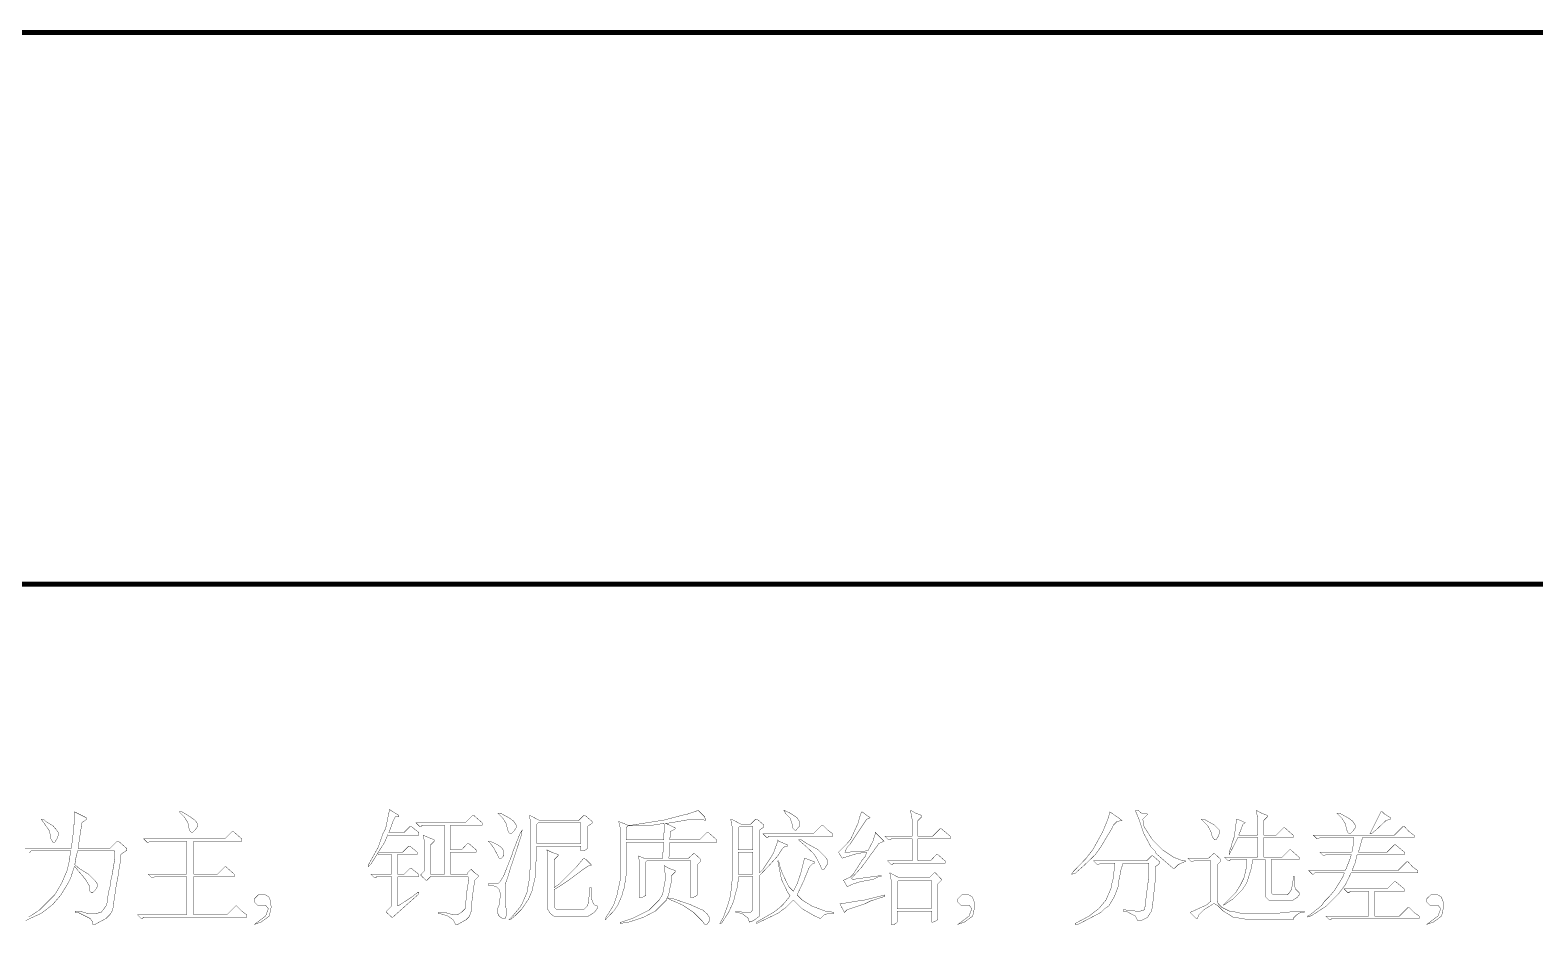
# Model space of a CAD drawing. Extents: x 94 to 452, y -72 to 1042.
# Drawn here: x 294.07 to 338.99, y 487.37 to 514.09 of the extents above; entities that cross this region are included whole.
import ezdxf

# ---------------------------------------------------------------- set-up
doc = ezdxf.new("R2010")
doc.units = 0
doc.header["$MEASUREMENT"] = 0
doc.layers.add('TREE_LAYER', color=7, linetype='Continuous')

msp = doc.modelspace()

# ---------------------------------------------------------------- linework, layer by layer
at = {"layer": 'TREE_LAYER'}
for points, const_width, elevation in [([(221.22612, 514.01873), (449.22612, 514.01873)], 0.15, 228), ([(221.22612, 497.549266), (399.22612, 497.549266)], 0.15, 178), ([(295.390498, 490.751626), (295.390498, 490.751626), (295.390498, 490.367313), (295.376772, 490.367313), (295.363047, 490.188881), (295.349321, 490.051626), (295.349321, 490.01045), (295.294419, 489.653587), (293.92187, 489.653587)], 0.01, 38), ([(293.935596, 487.498685), (294.100302, 487.581038), (294.402263, 487.718293), (294.759125, 487.992803), (294.786576, 488.033979), (294.978733, 488.253587), (295.198341, 488.61045), (295.280694, 488.775156), (295.390498, 489.118293), (295.417949, 489.104568), (295.486576, 489.008489), (295.610106, 488.871234), (295.71991, 488.733979), (295.829714, 488.555548), (295.857165, 488.377117), (295.898341, 488.33594), (295.939517, 488.33594), (296.02187, 488.418293), (296.076772, 488.514371), (296.076772, 488.596724), (296.008145, 488.692803), (295.815988, 488.88496), (295.527753, 489.063391), (295.404223, 489.173195), (295.459125, 489.502607), (295.472851, 489.516332), (295.472851, 489.557509), (295.486576, 489.58496), (296.584616, 489.58496), (296.598341, 489.571234), (296.598341, 489.351626), (296.515988, 488.857509), (296.502263, 488.830058), (296.474812, 488.665352), (296.474812, 488.637901), (296.447361, 488.473195), (296.406184, 488.349666), (296.392459, 488.226136), (296.378733, 488.102607), (296.378733, 488.075156), (296.337557, 487.937901), (296.186576, 487.745744), (296.049321, 487.718293), (296.02187, 487.718293), (295.774812, 487.718293), (295.541478, 487.78692), (295.417949, 487.78692), (295.417949, 487.745744), (295.500302, 487.745744), (295.857165, 487.567313), (295.939517, 487.457509), (295.939517, 487.388881), (296.008145, 487.388881), (296.337557, 487.567313), (296.461086, 487.690842), (296.515988, 487.78692), (296.529714, 487.828097), (296.557165, 487.924175), (296.57089, 488.075156), (296.598341, 488.226136), (296.598341, 488.267313), (296.625792, 488.390842), (296.625792, 488.459469), (296.708145, 488.898685), (296.708145, 488.939862), (296.776772, 489.337901), (296.776772, 489.475156), (296.927753, 489.58496), (296.955204, 489.58496), (296.955204, 489.653587), (296.708145, 489.873195), (296.666968, 489.873195), (296.447361, 489.653587), (295.500302, 489.653587), (295.500302, 489.667313), (295.568929, 490.106528), (295.568929, 490.147705), (295.610106, 490.326136), (295.610106, 490.422215), (295.747361, 490.518293), (295.747361, 490.532019), (295.747361, 490.573195), (295.390498, 490.751626), (295.390498, 490.751626)], 0.01, 38), ([(298.602263, 490.751626), (298.51991, 490.751626), (298.67089, 490.600646), (298.780694, 490.422215), (298.808145, 490.271234), (298.849321, 490.16143), (298.890498, 490.133979), (298.917949, 490.133979), (299.000302, 490.216332), (299.068929, 490.312411), (299.068929, 490.381038), (299.068929, 490.394764), (299.000302, 490.490842), (298.986576, 490.504568), (298.849321, 490.600646), (298.602263, 490.751626), (298.602263, 490.751626)], 0.01, 38), ([(304.792459, 490.820254), (304.792459, 490.820254), (304.792459, 490.779077), (304.682655, 490.243783), (304.600302, 490.092803), (304.463047, 489.694764), (304.188537, 489.200646), (304.161086, 489.145744), (304.161086, 489.104568), (304.243439, 489.18692), (304.449321, 489.516332), (304.463047, 489.475156), (304.861086, 489.475156), (304.861086, 489.46143), (304.861086, 488.88496), (304.861086, 488.88496), (304.243439, 488.88496), (304.353243, 488.775156), (304.380694, 488.775156), (304.42187, 488.816332), (304.861086, 488.816332), (304.861086, 488.802607), (304.861086, 487.937901), (304.710106, 487.78692), (304.710106, 487.745744), (304.861086, 487.608489), (304.902263, 487.608489), (305.67089, 488.294764), (305.67089, 488.33594), (305.629714, 488.33594), (305.492459, 488.226136), (305.053243, 487.937901), (305.039517, 487.937901), (305.039517, 488.802607), (305.053243, 488.816332), (305.67089, 488.816332), (305.67089, 488.88496), (305.451282, 489.063391), (305.410106, 489.063391), (305.231674, 488.88496), (305.053243, 488.88496), (305.039517, 488.88496), (305.039517, 489.46143), (305.053243, 489.475156), (305.629714, 489.475156), (305.629714, 489.543783), (305.410106, 489.722215), (305.368929, 489.722215), (305.190498, 489.543783), (304.476772, 489.543783), (304.463047, 489.543783), (304.641478, 489.818293), (304.751282, 490.065352), (304.751282, 490.051626), (305.67089, 490.051626), (305.67089, 490.133979), (305.451282, 490.312411), (305.410106, 490.312411), (305.231674, 490.133979), (304.778733, 490.133979), (304.778733, 490.133979), (304.81991, 490.230058), (304.902263, 490.463391), (304.97089, 490.600646), (304.97089, 490.600646), (305.080694, 490.600646), (305.080694, 490.641822), (304.792459, 490.820254), (304.792459, 490.820254)], 0.01, 38), ([(307.317949, 490.641822), (307.276772, 490.641822), (307.057165, 490.422215), (305.588537, 490.422215), (305.698341, 490.312411), (305.739517, 490.312411), (305.780694, 490.353587), (306.425792, 490.353587), (306.439517, 490.339862), (306.439517, 488.88496), (306.425792, 488.88496), (306.041478, 488.88496), (306.027753, 488.88496), (306.027753, 489.763391), (306.137557, 489.873195), (306.137557, 489.914371), (305.959125, 489.982999), (305.808145, 490.051626), (305.849321, 489.818293), (305.849321, 488.994764), (305.739517, 488.88496), (305.739517, 488.843783), (305.890498, 488.706528), (305.917949, 488.706528), (306.027753, 488.816332), (307.139517, 488.816332), (307.153243, 488.802607), (307.166968, 488.665352), (307.125792, 488.528097), (307.057165, 487.855548), (306.974812, 487.773195), (306.837557, 487.677117), (306.686576, 487.677117), (306.453243, 487.745744), (306.247361, 487.745744), (306.247361, 487.718293), (306.288537, 487.718293), (306.549321, 487.63594), (306.700302, 487.526136), (306.768929, 487.388881), (306.837557, 487.388881), (307.084616, 487.526136), (307.166968, 487.608489), (307.180694, 487.622215), (307.235596, 487.773195), (307.235596, 487.882999), (307.304223, 488.445744), (307.317949, 488.528097), (307.3454, 488.706528), (307.455204, 488.816332), (307.455204, 488.843783), (307.3454, 488.926136), (307.235596, 489.03594), (307.125792, 488.926136), (307.139517, 488.898685), (307.125792, 488.88496), (306.617949, 488.88496), (306.617949, 488.88496), (306.617949, 489.543783), (306.617949, 489.543783), (307.386576, 489.543783), (307.386576, 489.612411), (307.166968, 489.804568), (307.125792, 489.804568), (306.947361, 489.612411), (306.617949, 489.612411), (306.617949, 489.626136), (306.617949, 490.339862), (306.617949, 490.353587), (307.565008, 490.353587), (307.565008, 490.422215), (307.317949, 490.641822), (307.317949, 490.641822)], 0.01, 38), ([(308.114027, 490.71045), (308.031674, 490.71045), (308.182655, 490.559469), (308.292459, 490.381038), (308.31991, 490.230058), (308.361086, 490.133979), (308.402263, 490.092803), (308.429714, 490.092803), (308.512066, 490.175156), (308.580694, 490.271234), (308.580694, 490.353587), (308.498341, 490.477117), (308.361086, 490.573195), (308.114027, 490.71045), (308.114027, 490.71045)], 0.01, 38), ([(308.992459, 490.641822), (308.978733, 490.641822), (308.978733, 490.614371), (309.01991, 490.394764), (309.01991, 489.324175), (308.978733, 488.843783), (308.978733, 488.76143), (308.910106, 488.390842), (308.910106, 488.363391), (308.759125, 488.006528), (308.690498, 487.896724), (308.47089, 487.63594), (308.361086, 487.526136), (308.402263, 487.526136), (308.566968, 487.663391), (308.731674, 487.828097), (308.951282, 488.143783), (309.061086, 488.404568), (309.061086, 488.459469), (309.088537, 488.541822), (309.129714, 488.720254), (309.17089, 488.898685), (309.17089, 489.255548), (309.198341, 489.351626), (309.198341, 489.722215), (309.212066, 489.722215), (310.515988, 489.722215), (310.515988, 489.722215), (310.515988, 489.58496), (310.557165, 489.58496), (310.653243, 489.612411), (310.708145, 489.653587), (310.708145, 490.312411), (310.8454, 490.408489), (310.8454, 490.422215), (310.8454, 490.463391), (310.639517, 490.641822), (310.598341, 490.641822), (310.447361, 490.490842), (309.280694, 490.490842), (308.992459, 490.641822), (308.992459, 490.641822)], 0.01, 38), ([(314.015988, 490.792803), (313.700302, 490.682999), (313.672851, 490.682999), (312.9454, 490.490842), (312.904223, 490.490842), (312.039517, 490.353587), (311.97089, 490.353587), (311.97089, 490.339862), (311.902263, 490.339862), (311.902263, 490.353587), (311.874812, 490.367313), (311.641478, 490.463391), (311.682655, 490.28496), (311.682655, 488.692803), (311.600302, 488.322215), (311.600302, 488.294764), (311.490498, 487.965352), (311.380694, 487.78692), (311.243439, 487.567313), (311.243439, 487.526136), (311.504223, 487.800646), (311.641478, 488.006528), (311.655204, 488.06143), (311.751282, 488.281038), (311.751282, 488.322215), (311.81991, 488.514371), (311.833635, 488.679077), (311.847361, 488.679077), (311.847361, 488.720254), (311.861086, 488.843783), (311.861086, 489.832019), (311.861086, 489.832019), (312.972851, 489.832019), (312.986576, 489.832019), (312.972851, 489.722215), (312.972851, 489.722215), (312.972851, 489.626136), (312.972851, 489.626136), (312.972851, 489.543783), (312.959125, 489.543783), (312.959125, 489.447705), (312.959125, 489.447705), (312.959125, 489.365352), (312.959125, 489.365352), (312.39638, 489.365352), (312.231674, 489.433979), (312.259125, 489.255548), (312.259125, 488.18496), (312.355204, 488.198685), (312.410106, 488.226136), (312.451282, 488.267313), (312.451282, 489.255548), (312.478733, 489.282999), (313.79638, 489.282999), (313.79638, 489.282999), (313.79638, 488.18496), (313.837557, 488.18496), (313.933635, 488.226136), (313.988537, 488.267313), (313.988537, 489.173195), (314.098341, 489.282999), (314.098341, 489.324175), (313.906184, 489.502607), (313.878733, 489.502607), (313.727753, 489.365352), (313.151282, 489.365352), (313.137557, 489.365352), (313.137557, 489.406528), (313.151282, 489.420254), (313.151282, 489.516332), (313.151282, 489.516332), (313.151282, 489.612411), (313.151282, 489.612411), (313.151282, 489.708489), (313.165008, 489.722215), (313.165008, 489.832019), (313.165008, 489.832019), (314.565008, 489.832019), (314.565008, 489.914371), (314.317949, 490.133979), (314.276772, 490.133979), (314.057165, 489.914371), (313.178733, 489.914371), (313.165008, 489.914371), (313.165008, 489.982999), (313.178733, 489.982999), (313.178733, 490.16143), (313.315988, 490.230058), (313.329714, 490.243783), (313.329714, 490.271234), (313.041478, 490.408489), (313.068929, 490.408489), (313.192459, 490.422215), (313.823831, 490.532019), (314.098341, 490.532019), (314.235596, 490.490842), (314.208145, 490.600646), (314.015988, 490.792803), (314.015988, 490.792803)], 0.01, 38), ([(316.582655, 490.792803), (316.568929, 490.792803), (316.637557, 490.682999), (316.761086, 490.559469), (316.829714, 490.353587), (316.829714, 490.271234), (316.898341, 490.202607), (316.939517, 490.202607), (317.049321, 490.339862), (317.035596, 490.463391), (316.966968, 490.573195), (316.761086, 490.71045), (316.582655, 490.792803), (316.582655, 490.792803)], 0.01, 38), ([(318.902263, 490.751626), (318.888537, 490.737901), (318.833635, 490.58692), (318.792459, 490.422215), (318.572851, 489.941822), (318.463047, 489.804568), (318.202263, 489.543783), (318.312066, 489.365352), (318.751282, 489.502607), (319.025792, 489.543783), (319.039517, 489.543783), (319.012066, 489.433979), (318.902263, 489.296724), (318.641478, 488.88496), (318.559125, 488.802607), (318.353243, 488.706528), (318.463047, 488.514371), (318.641478, 488.596724), (318.861086, 488.665352), (319.2454, 488.733979), (319.410106, 488.816332), (319.478733, 488.816332), (319.478733, 488.843783), (319.451282, 488.843783), (318.641478, 488.733979), (318.600302, 488.747705), (318.600302, 488.775156), (318.902263, 489.104568), (319.410106, 489.804568), (319.561086, 489.873195), (319.300302, 490.133979), (319.300302, 490.092803), (319.231674, 489.873195), (319.080694, 489.58496), (318.463047, 489.543783), (318.394419, 489.543783), (318.463047, 489.694764), (318.5454, 489.777117), (319.039517, 490.518293), (319.053243, 490.532019), (319.149321, 490.573195), (318.902263, 490.751626), (318.902263, 490.751626)], 0.01, 38), ([(320.37089, 490.792803), (320.357165, 490.792803), (320.357165, 490.765352), (320.398341, 490.545744), (320.398341, 490.024175), (320.398341, 490.024175), (319.588537, 490.024175), (319.698341, 489.914371), (319.739517, 489.914371), (319.780694, 489.941822), (320.398341, 489.941822), (320.398341, 489.941822), (320.398341, 489.296724), (320.398341, 489.282999), (319.67089, 489.282999), (319.780694, 489.173195), (319.808145, 489.173195), (319.849321, 489.214371), (321.386576, 489.214371), (321.386576, 489.282999), (321.166968, 489.475156), (321.125792, 489.475156), (320.947361, 489.282999), (320.590498, 489.282999), (320.576772, 489.296724), (320.576772, 489.941822), (320.590498, 489.941822), (321.537557, 489.941822), (321.537557, 490.024175), (321.276772, 490.243783), (321.235596, 490.243783), (321.015988, 490.024175), (320.590498, 490.024175), (320.576772, 490.024175), (320.576772, 490.490842), (320.686576, 490.600646), (320.686576, 490.641822), (320.508145, 490.71045), (320.37089, 490.792803), (320.37089, 490.792803)], 0.01, 38), ([(326.300302, 490.751626), (326.300302, 490.751626), (326.300302, 490.71045), (326.231674, 490.490842), (326.080694, 490.133979), (325.792459, 489.612411), (325.682655, 489.475156), (325.600302, 489.365352), (325.202263, 488.953587), (325.161086, 488.88496), (325.27089, 488.912411), (325.298341, 488.939862), (325.5454, 489.159469), (325.874812, 489.475156), (326.039517, 489.708489), (326.217949, 490.01045), (326.368929, 490.257509), (326.410106, 490.353587), (326.51991, 490.463391), (326.67089, 490.490842), (326.51991, 490.600646), (326.300302, 490.751626), (326.300302, 490.751626)], 0.01, 38), ([(327.151282, 490.792803), (327.068929, 490.792803), (327.068929, 490.779077), (327.178733, 490.518293), (327.315988, 490.106528), (327.535596, 489.694764), (327.659125, 489.571234), (327.686576, 489.502607), (328.194419, 489.063391), (328.235596, 489.063391), (328.3454, 489.173195), (328.372851, 489.18692), (328.523831, 489.255548), (328.565008, 489.255548), (328.565008, 489.282999), (328.49638, 489.282999), (328.208145, 489.392803), (327.878733, 489.612411), (327.576772, 489.914371), (327.329714, 490.298685), (327.315988, 490.353587), (327.288537, 490.532019), (327.439517, 490.682999), (327.247361, 490.71045), (327.151282, 490.792803), (327.151282, 490.792803)], 0.01, 38), ([(330.678733, 490.792803), (330.678733, 490.792803), (330.678733, 490.765352), (330.71991, 490.545744), (330.71991, 490.065352), (330.706184, 490.051626), (330.157165, 490.051626), (330.157165, 490.065352), (330.239517, 490.271234), (330.239517, 490.28496), (330.280694, 490.381038), (330.349321, 490.422215), (330.212066, 490.490842), (330.088537, 490.532019), (330.033635, 490.106528), (330.01991, 490.051626), (330.01991, 490.01045), (329.951282, 489.804568), (329.951282, 489.763391), (329.868929, 489.557509), (329.868929, 489.475156), (330.088537, 489.900646), (330.129714, 489.982999), (330.129714, 489.982999), (330.706184, 489.982999), (330.71991, 489.982999), (330.71991, 489.406528), (330.706184, 489.392803), (329.731674, 489.392803), (329.841478, 489.282999), (329.868929, 489.282999), (329.910106, 489.324175), (330.376772, 489.324175), (330.390498, 489.324175), (330.390498, 489.132019), (330.335596, 488.88496), (330.32187, 488.857509), (330.308145, 488.775156), (330.198341, 488.555548), (330.061086, 488.33594), (329.690498, 487.965352), (329.731674, 487.979077), (329.882655, 488.088881), (329.978733, 488.143783), (330.253243, 488.418293), (330.390498, 488.624175), (330.527753, 489.063391), (330.555204, 489.228097), (330.568929, 489.324175), (330.925792, 489.324175), (330.939517, 489.324175), (330.939517, 488.226136), (331.049321, 488.116332), (331.776772, 488.116332), (331.886576, 488.18496), (331.955204, 488.267313), (331.955204, 488.33594), (331.8454, 488.445744), (331.817949, 488.555548), (331.817949, 488.816332), (331.776772, 488.816332), (331.776772, 488.720254), (331.735596, 488.473195), (331.735596, 488.445744), (331.666968, 488.33594), (331.598341, 488.267313), (331.186576, 488.267313), (331.117949, 488.33594), (331.117949, 489.324175), (331.117949, 489.324175), (331.955204, 489.324175), (331.955204, 489.392803), (331.708145, 489.612411), (331.666968, 489.612411), (331.447361, 489.392803), (330.898341, 489.392803), (330.898341, 489.406528), (330.898341, 489.982999), (330.898341, 489.982999), (331.776772, 489.982999), (331.776772, 490.051626), (331.529714, 490.271234), (331.488537, 490.271234), (331.268929, 490.051626), (330.898341, 490.051626), (330.898341, 490.065352), (330.898341, 490.490842), (331.008145, 490.600646), (331.008145, 490.641822), (330.829714, 490.71045), (330.678733, 490.792803), (330.678733, 490.792803)], 0.01, 38), ([(333.163047, 490.71045), (333.080694, 490.71045), (333.231674, 490.559469), (333.341478, 490.381038), (333.368929, 490.230058), (333.410106, 490.133979), (333.451282, 490.092803), (333.478733, 490.092803), (333.561086, 490.175156), (333.629714, 490.271234), (333.629714, 490.353587), (333.547361, 490.477117), (333.410106, 490.573195), (333.163047, 490.71045), (333.163047, 490.71045)], 0.01, 38), ([(334.439517, 490.751626), (334.398341, 490.751626), (334.068929, 490.092803), (334.110106, 490.092803), (334.274812, 490.230058), (334.549321, 490.490842), (334.686576, 490.532019), (334.686576, 490.573195), (334.508145, 490.682999), (334.439517, 490.751626), (334.439517, 490.751626)], 0.01, 38), ([(294.47089, 490.532019), (294.402263, 490.532019), (294.498341, 490.394764), (294.649321, 490.175156), (294.690498, 489.941822), (294.759125, 489.832019), (294.800302, 489.832019), (294.868929, 489.941822), (294.910106, 490.051626), (294.910106, 490.133979), (294.841478, 490.230058), (294.759125, 490.326136), (294.539517, 490.463391), (294.47089, 490.532019), (294.47089, 490.532019)], 0.01, 38), ([(300.139517, 490.16143), (300.098341, 490.16143), (299.878733, 489.941822), (297.463047, 489.941822), (297.572851, 489.832019), (297.600302, 489.832019), (297.641478, 489.873195), (298.739517, 489.873195), (298.739517, 489.873195), (298.739517, 488.88496), (298.739517, 488.88496), (297.600302, 488.88496), (297.710106, 488.775156), (297.751282, 488.775156), (297.792459, 488.816332), (298.739517, 488.816332), (298.739517, 488.802607), (298.739517, 487.677117), (298.739517, 487.677117), (297.27089, 487.677117), (297.380694, 487.567313), (297.42187, 487.567313), (297.463047, 487.608489), (300.537557, 487.608489), (300.537557, 487.677117), (300.386576, 487.78692), (300.235596, 487.937901), (300.208145, 487.937901), (299.947361, 487.677117), (298.959125, 487.677117), (298.959125, 487.677117), (298.959125, 488.802607), (298.959125, 488.816332), (300.166968, 488.816332), (300.166968, 488.88496), (299.91991, 489.104568), (299.878733, 489.104568), (299.659125, 488.88496), (298.959125, 488.88496), (298.959125, 488.88496), (298.959125, 489.873195), (298.959125, 489.873195), (300.386576, 489.873195), (300.386576, 489.941822), (300.139517, 490.16143), (300.139517, 490.16143)], 0.01, 38), ([(308.759125, 490.202607), (308.690498, 490.092803), (308.47089, 489.530058), (308.47089, 489.502607), (308.210106, 488.843783), (308.100302, 488.665352), (308.031674, 488.596724), (307.743439, 488.596724), (307.743439, 488.555548), (307.853243, 488.555548), (307.990498, 488.514371), (308.072851, 488.432019), (308.100302, 488.33594), (308.100302, 488.18496), (308.072851, 487.992803), (308.072851, 487.965352), (308.031674, 487.869273), (308.031674, 487.718293), (308.072851, 487.63594), (308.168929, 487.567313), (308.251282, 487.567313), (308.292459, 487.663391), (308.292459, 487.828097), (308.251282, 487.965352), (308.251282, 488.596724), (308.292459, 488.692803), (308.333635, 488.816332), (308.429714, 489.132019), (308.457165, 489.200646), (308.731674, 490.037901), (308.731674, 490.065352), (308.759125, 490.202607), (308.759125, 490.202607)], 0.01, 38), ([(309.239517, 490.422215), (309.239517, 490.422215), (310.515988, 490.422215), (310.515988, 490.422215), (310.515988, 489.804568), (310.515988, 489.804568), (309.212066, 489.804568), (309.198341, 489.804568), (309.198341, 490.381038), (309.239517, 490.422215), (309.239517, 490.422215)], 0.01, 38), ([(312.972851, 490.394764), (312.972851, 490.408489), (313.000302, 490.394764), (313.000302, 490.120254), (312.986576, 490.120254), (312.986576, 490.024175), (312.986576, 490.01045), (312.986576, 489.914371), (312.972851, 489.914371), (311.861086, 489.914371), (311.861086, 489.914371), (311.861086, 490.271234), (311.902263, 490.326136), (312.67089, 490.353587), (312.808145, 490.381038), (312.972851, 490.394764), (312.972851, 490.394764)], 0.01, 38), ([(315.004223, 490.532019), (314.990498, 490.532019), (314.990498, 490.504568), (315.031674, 490.28496), (315.031674, 488.747705), (314.990498, 488.349666), (314.990498, 488.294764), (314.935596, 488.088881), (314.92187, 488.033979), (314.77089, 487.608489), (314.661086, 487.416332), (314.702263, 487.416332), (314.715988, 487.430058), (314.92187, 487.745744), (315.072851, 488.075156), (315.100302, 488.212411), (315.182655, 488.500646), (315.223831, 488.816332), (315.649321, 488.816332), (315.649321, 488.802607), (315.649321, 487.828097), (315.580694, 487.745744), (315.374812, 487.745744), (315.168929, 487.78692), (315.141478, 487.78692), (315.141478, 487.745744), (315.31991, 487.718293), (315.429714, 487.63594), (315.512066, 487.567313), (315.539517, 487.457509), (315.663047, 487.498685), (315.759125, 487.567313), (315.841478, 487.63594), (315.841478, 488.843783), (316.129714, 489.145744), (316.390498, 489.433979), (316.527753, 489.653587), (316.610106, 489.722215), (316.678733, 489.722215), (316.678733, 489.763391), (316.417949, 489.873195), (316.390498, 489.914371), (316.390498, 489.873195), (316.266968, 489.530058), (316.17089, 489.365352), (315.951282, 489.03594), (315.841478, 488.926136), (315.841478, 488.926136), (315.841478, 490.202607), (315.978733, 490.298685), (315.978733, 490.312411), (315.978733, 490.353587), (315.772851, 490.532019), (315.731674, 490.532019), (315.580694, 490.381038), (315.292459, 490.381038), (315.004223, 490.532019), (315.004223, 490.532019)], 0.01, 38), ([(315.251282, 490.312411), (315.251282, 490.312411), (315.649321, 490.312411), (315.649321, 490.312411), (315.649321, 489.626136), (315.649321, 489.612411), (315.223831, 489.612411), (315.210106, 489.626136), (315.210106, 490.271234), (315.251282, 490.312411), (315.251282, 490.312411)], 0.01, 38), ([(317.735596, 490.353587), (317.708145, 490.353587), (317.447361, 490.092803), (315.951282, 490.092803), (316.061086, 489.982999), (316.088537, 489.982999), (316.129714, 490.024175), (318.037557, 490.024175), (318.037557, 490.092803), (317.886576, 490.202607), (317.735596, 490.353587), (317.735596, 490.353587)], 0.01, 38), ([(329.114027, 490.532019), (329.031674, 490.532019), (329.223831, 490.339862), (329.31991, 490.16143), (329.361086, 490.01045), (329.429714, 489.914371), (329.47089, 489.914371), (329.539517, 490.01045), (329.580694, 490.120254), (329.580694, 490.202607), (329.429714, 490.353587), (329.114027, 490.532019), (329.114027, 490.532019)], 0.01, 38), ([(335.098341, 490.312411), (335.057165, 490.312411), (334.79638, 490.051626), (332.380694, 490.051626), (332.490498, 489.941822), (332.531674, 489.941822), (332.572851, 489.982999), (333.588537, 489.982999), (333.588537, 489.969273), (333.561086, 489.694764), (333.561086, 489.653587), (333.533635, 489.557509), (333.51991, 489.543783), (332.572851, 489.543783), (332.682655, 489.433979), (332.710106, 489.433979), (332.751282, 489.475156), (333.506184, 489.475156), (333.506184, 489.46143), (333.506184, 489.447705), (333.478733, 489.351626), (333.341478, 489.008489), (333.327753, 488.994764), (332.243439, 488.994764), (332.353243, 488.88496), (332.380694, 488.88496), (332.42187, 488.926136), (333.300302, 488.926136), (333.300302, 488.912411), (333.259125, 488.802607), (333.149321, 488.624175), (333.012066, 488.404568), (332.861086, 488.226136), (332.710106, 488.075156), (332.627753, 487.951626), (332.284616, 487.677117), (332.202263, 487.63594), (332.202263, 487.608489), (332.325792, 487.649666), (332.751282, 487.924175), (333.135596, 488.308489), (333.341478, 488.582999), (333.506184, 488.926136), (335.49638, 488.926136), (335.49638, 488.994764), (335.3454, 489.104568), (335.208145, 489.255548), (335.166968, 489.255548), (334.906184, 488.994764), (333.533635, 488.994764), (333.533635, 488.994764), (333.629714, 489.228097), (333.684616, 489.46143), (333.698341, 489.475156), (335.098341, 489.475156), (335.098341, 489.543783), (334.837557, 489.763391), (334.79638, 489.763391), (334.576772, 489.543783), (333.725792, 489.543783), (333.725792, 489.543783), (333.849321, 489.982999), (335.386576, 489.982999), (335.386576, 490.051626), (335.235596, 490.16143), (335.098341, 490.312411), (335.098341, 490.312411)], 0.01, 38), ([(307.784616, 489.873195), (307.743439, 489.873195), (307.825792, 489.790842), (307.92187, 489.653587), (308.072851, 489.365352), (308.141478, 489.365352), (308.182655, 489.406528), (308.210106, 489.46143), (308.210106, 489.58496), (308.141478, 489.681038), (308.031674, 489.763391), (307.894419, 489.832019), (307.784616, 489.873195), (307.784616, 489.873195)], 0.01, 38), ([(317.090498, 489.914371), (317.008145, 489.914371), (317.227753, 489.722215), (317.461086, 489.502607), (317.557165, 489.351626), (317.625792, 489.214371), (317.708145, 489.03594), (317.776772, 489.03594), (317.886576, 489.214371), (317.886576, 489.282999), (317.817949, 489.392803), (317.584616, 489.626136), (317.255204, 489.804568), (317.090498, 489.914371), (317.090498, 489.914371)], 0.01, 38), ([(294.031674, 489.543783), (294.072851, 489.543783), (294.100302, 489.58496), (295.280694, 489.58496), (295.280694, 489.571234), (295.280694, 489.571234), (295.280694, 489.530058), (295.253243, 489.406528), (295.253243, 489.379077), (295.239517, 489.31045), (295.239517, 489.282999), (295.198341, 489.104568), (295.184616, 489.077117), (295.17089, 488.994764), (295.006184, 488.61045), (294.868929, 488.377117), (294.800302, 488.267313), (294.347361, 487.814371), (294.031674, 487.608489)], 0.01, 38), ([(309.500302, 489.612411), (309.500302, 489.612411), (309.500302, 489.598685), (309.527753, 489.379077), (309.527753, 487.828097), (309.59638, 487.718293), (309.706184, 487.63594), (310.735596, 487.63594), (310.804223, 487.677117), (310.914027, 487.745744), (310.99638, 487.855548), (310.99638, 487.937901), (310.955204, 487.937901), (310.886576, 488.006528), (310.817949, 488.18496), (310.817949, 488.48692), (310.776772, 488.48692), (310.776772, 488.390842), (310.735596, 488.033979), (310.708145, 487.937901), (310.598341, 487.828097), (309.788537, 487.828097), (309.71991, 487.896724), (309.71991, 488.432019), (309.857165, 488.514371), (310.186576, 488.733979), (310.529714, 488.994764), (310.735596, 489.132019), (310.817949, 489.145744), (310.817949, 489.173195), (310.666968, 489.324175), (310.598341, 489.365352), (310.378733, 489.104568), (309.857165, 488.582999), (309.747361, 488.514371), (309.71991, 488.48692), (309.71991, 488.500646), (309.71991, 489.324175), (309.829714, 489.433979), (309.829714, 489.475156), (309.637557, 489.543783), (309.500302, 489.612411), (309.500302, 489.612411)], 0.01, 38), ([(315.210106, 489.543783), (315.223831, 489.543783), (315.649321, 489.543783), (315.649321, 489.543783), (315.649321, 488.88496), (315.649321, 488.88496), (315.223831, 488.88496), (315.210106, 488.88496), (315.210106, 489.543783), (315.210106, 489.543783)], 0.01, 38), ([(317.200302, 489.365352), (317.186576, 489.365352), (317.186576, 489.351626), (317.076772, 488.912411), (316.966968, 488.596724), (316.857165, 488.377117), (316.71991, 488.514371), (316.527753, 488.912411), (316.459125, 489.104568), (316.417949, 489.282999), (316.390498, 489.282999), (316.500302, 488.733979), (316.678733, 488.363391), (316.761086, 488.239862), (316.568929, 488.006528), (316.472851, 487.91045), (316.280694, 487.759469), (315.759125, 487.457509), (315.759125, 487.416332), (316.390498, 487.718293), (316.637557, 487.896724), (316.857165, 488.116332), (317.117949, 487.855548), (317.474812, 487.649666), (317.653243, 487.567313), (317.666968, 487.567313), (317.776772, 487.677117), (317.914027, 487.718293), (318.065008, 487.718293), (318.065008, 487.745744), (317.8454, 487.78692), (317.804223, 487.78692), (317.406184, 487.937901), (317.117949, 488.116332), (316.966968, 488.267313), (317.186576, 488.733979), (317.186576, 488.747705), (317.337557, 489.104568), (317.447361, 489.214371), (317.488537, 489.214371), (317.488537, 489.255548), (317.200302, 489.365352), (317.200302, 489.365352)], 0.01, 38), ([(327.590498, 489.433979), (327.549321, 489.433979), (327.398341, 489.282999), (325.81991, 489.282999), (325.929714, 489.173195), (325.97089, 489.173195), (326.012066, 489.214371), (326.437557, 489.214371), (326.451282, 489.214371), (326.410106, 488.775156), (326.355204, 488.569273), (326.341478, 488.473195), (326.190498, 488.116332), (325.97089, 487.855548), (325.682655, 487.63594), (325.504223, 487.539862), (325.27089, 487.416332), (325.27089, 487.388881), (325.353243, 487.388881), (326.039517, 487.745744), (326.163047, 487.869273), (326.272851, 487.937901), (326.437557, 488.212411), (326.506184, 488.390842), (326.561086, 488.541822), (326.574812, 488.706528), (326.629714, 488.967313), (326.629714, 488.994764), (326.684616, 489.173195), (326.698341, 489.214371), (327.466968, 489.214371), (327.466968, 489.214371), (327.466968, 488.733979), (327.439517, 488.61045), (327.398341, 488.281038), (327.357165, 487.965352), (327.357165, 487.924175), (327.329714, 487.828097), (327.315988, 487.814371), (327.21991, 487.78692), (327.068929, 487.78692), (326.698341, 487.828097), (326.698341, 487.78692), (326.780694, 487.78692), (327.068929, 487.63594), (327.137557, 487.498685), (327.233635, 487.498685), (327.425792, 487.594764), (327.549321, 487.78692), (327.576772, 487.924175), (327.617949, 488.308489), (327.659125, 488.692803), (327.659125, 489.104568), (327.79638, 489.214371), (327.79638, 489.255548), (327.590498, 489.433979), (327.590498, 489.433979)], 0.01, 38), ([(329.429714, 489.502607), (329.402263, 489.502607), (329.251282, 489.365352), (328.633635, 489.365352), (328.743439, 489.255548), (328.77089, 489.255548), (328.812066, 489.282999), (329.31991, 489.282999), (329.31991, 489.282999), (329.31991, 488.075156), (329.182655, 487.965352), (328.702263, 487.745744), (328.880694, 487.567313), (328.92187, 487.567313), (328.963047, 487.677117), (329.114027, 487.828097), (329.402263, 488.006528), (329.429714, 488.006528), (329.539517, 487.937901), (329.690498, 487.78692), (329.868929, 487.677117), (329.978733, 487.608489), (330.225792, 487.567313), (330.472851, 487.526136), (331.776772, 487.526136), (331.776772, 487.567313), (331.886576, 487.677117), (331.99638, 487.745744), (332.106184, 487.745744), (332.106184, 487.78692), (332.051282, 487.78692), (332.051282, 487.78692), (331.680694, 487.759469), (331.612066, 487.745744), (331.529714, 487.745744), (331.29638, 487.718293), (330.225792, 487.718293), (330.047361, 487.759469), (329.978733, 487.759469), (329.965008, 487.773195), (329.868929, 487.78692), (329.649321, 487.896724), (329.539517, 488.006528), (329.512066, 488.075156), (329.512066, 489.173195), (329.62187, 489.282999), (329.62187, 489.324175), (329.429714, 489.502607), (329.429714, 489.502607)], 0.01, 38), ([(313.000302, 489.145744), (313.000302, 489.145744), (313.000302, 489.118293), (313.027753, 488.898685), (313.027753, 488.692803), (312.959125, 488.322215), (312.959125, 488.294764), (312.849321, 488.116332), (312.547361, 487.814371), (312.053243, 487.567313), (311.723831, 487.457509), (311.682655, 487.457509), (311.682655, 487.416332), (311.943439, 487.457509), (312.368929, 487.594764), (312.739517, 487.78692), (313.068929, 488.116332), (313.082655, 488.171234), (313.09638, 488.171234), (313.206184, 488.116332), (313.549321, 487.965352), (313.878733, 487.745744), (314.139517, 487.48496), (314.208145, 487.388881), (314.276772, 487.388881), (314.3454, 487.48496), (314.3454, 487.608489), (314.276772, 487.704568), (314.139517, 487.828097), (314.084616, 487.841822), (313.810106, 487.965352), (313.782655, 487.979077), (313.261086, 488.157509), (313.233635, 488.157509), (313.137557, 488.171234), (313.09638, 488.18496), (313.137557, 488.294764), (313.178733, 488.514371), (313.21991, 488.679077), (313.21991, 488.843783), (313.329714, 488.953587), (313.329714, 488.994764), (313.137557, 489.063391), (313.000302, 489.145744), (313.000302, 489.145744)], 0.01, 38), ([(319.739517, 488.926136), (319.739517, 488.926136), (319.739517, 488.898685), (319.780694, 488.679077), (319.780694, 487.388881), (319.863047, 487.388881), (319.917949, 487.416332), (319.959125, 487.457509), (319.959125, 487.78692), (319.959125, 487.78692), (320.974812, 487.78692), (320.988537, 487.78692), (320.988537, 487.457509), (321.029714, 487.457509), (321.125792, 487.498685), (321.166968, 487.526136), (321.166968, 488.596724), (321.276772, 488.706528), (321.276772, 488.733979), (321.098341, 488.926136), (321.057165, 488.926136), (320.906184, 488.775156), (320.027753, 488.775156), (319.739517, 488.926136), (319.739517, 488.926136)], 0.01, 38), ([(319.986576, 488.692803), (320.000302, 488.706528), (320.974812, 488.706528), (320.988537, 488.692803), (320.988537, 487.869273), (320.974812, 487.855548), (319.959125, 487.855548), (319.959125, 487.869273), (319.959125, 488.665352), (319.986576, 488.692803), (319.986576, 488.692803)], 0.01, 38), ([(334.837557, 488.665352), (334.79638, 488.665352), (334.576772, 488.445744), (333.300302, 488.445744), (333.410106, 488.33594), (333.451282, 488.33594), (333.478733, 488.377117), (334.027753, 488.377117), (334.027753, 488.363391), (334.027753, 487.649666), (334.027753, 487.63594), (332.751282, 487.63594), (332.861086, 487.526136), (332.902263, 487.526136), (332.929714, 487.567313), (335.537557, 487.567313), (335.537557, 487.63594), (335.386576, 487.745744), (335.235596, 487.896724), (335.208145, 487.896724), (334.947361, 487.63594), (334.21991, 487.63594), (334.21991, 487.649666), (334.21991, 488.363391), (334.21991, 488.377117), (335.098341, 488.377117), (335.098341, 488.445744), (334.837557, 488.665352), (334.837557, 488.665352)], 0.01, 38), ([(301.100302, 488.267313), (300.880694, 488.267313), (300.77089, 488.157509), (300.77089, 488.047705), (300.880694, 487.937901), (301.100302, 487.965352), (301.182655, 487.855548), (301.100302, 487.63594), (300.77089, 487.388881), (300.963047, 487.457509), (301.210106, 487.63594), (301.265008, 487.896724), (301.251282, 488.075156), (301.19638, 488.212411), (301.100302, 488.267313), (301.100302, 488.267313)], 0.01, 38), ([(319.588537, 488.267313), (318.984616, 488.116332), (318.943439, 488.116332), (318.298341, 488.006528), (318.243439, 488.006528), (318.380694, 487.745744), (318.463047, 487.828097), (318.998341, 488.006528), (319.163047, 488.088881), (319.588537, 488.226136), (319.588537, 488.226136), (319.588537, 488.267313), (319.588537, 488.267313)], 0.01, 38), ([(322.100302, 488.267313), (321.880694, 488.267313), (321.77089, 488.157509), (321.77089, 488.047705), (321.880694, 487.937901), (322.100302, 487.965352), (322.182655, 487.855548), (322.100302, 487.63594), (321.77089, 487.388881), (321.963047, 487.457509), (322.210106, 487.63594), (322.265008, 487.896724), (322.251282, 488.075156), (322.19638, 488.212411), (322.100302, 488.267313), (322.100302, 488.267313)], 0.01, 38), ([(336.100302, 488.267313), (335.880694, 488.267313), (335.77089, 488.157509), (335.77089, 488.047705), (335.880694, 487.937901), (336.100302, 487.965352), (336.182655, 487.855548), (336.100302, 487.63594), (335.77089, 487.388881), (335.963047, 487.457509), (336.210106, 487.63594), (336.265008, 487.896724), (336.251282, 488.075156), (336.19638, 488.212411), (336.100302, 488.267313), (336.100302, 488.267313)], 0.01, 38)]:
    msp.add_lwpolyline(points, dxfattribs=dict(at, const_width=const_width, elevation=elevation))

doc.saveas('drawing.dxf')
